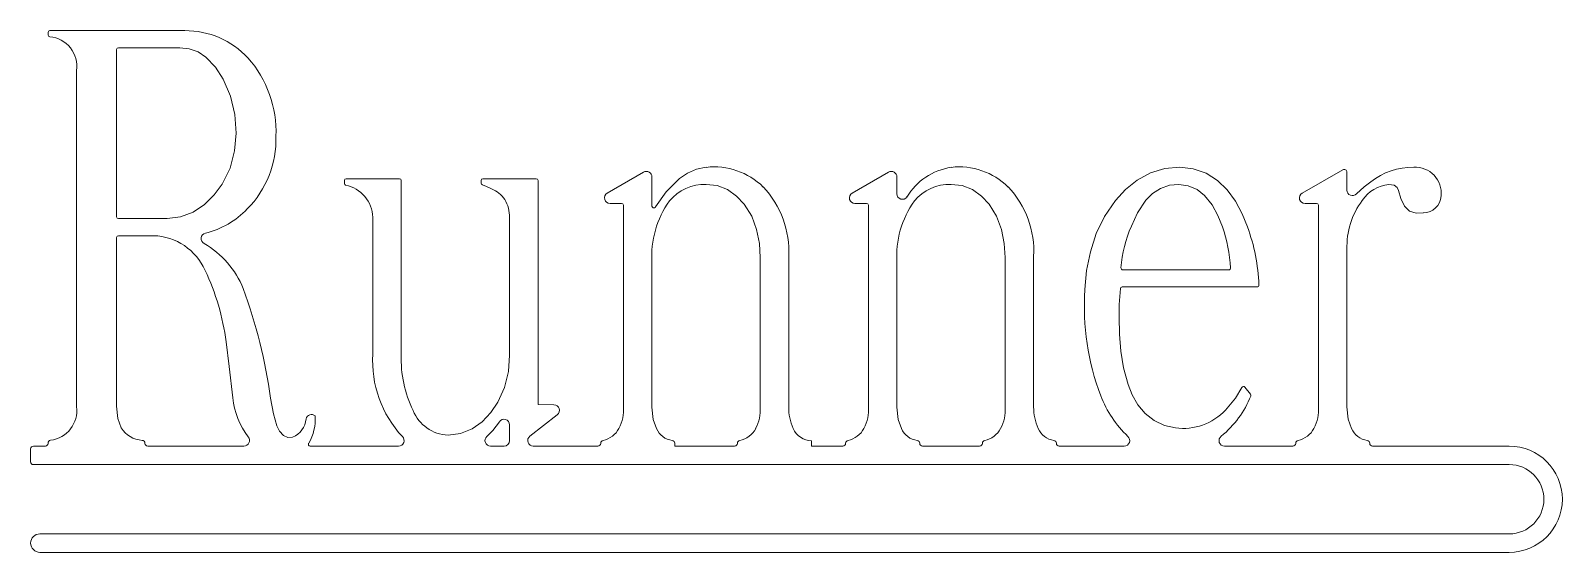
# Model space of a CAD drawing. Header units: inches. Extents: x 0.73 to 9.01, y 0.44 to 3.26.
import ezdxf

# ---------------------------------------------------------------- set-up
doc = ezdxf.new("R2010")
doc.units = ezdxf.units.IN
doc.header["$MEASUREMENT"] = 0

msp = doc.modelspace()

# ---------------------------------------------------------------- linework, layer by layer
at = {"color": 7, "linetype": 'Continuous', "lineweight": 15}
for p, q in [((0.8204, 3.2389), (0.8204, 3.2516)), ((0.8304, 3.2616), (1.5601, 3.2616)), ((1.1903, 3.1592), (1.1903, 2.2545)), ((1.5336, 3.1692), (1.2003, 3.1692)), ((0.9745, 1.2269), (0.9745, 3.0464)), ((3.8456, 2.3824), (4.0425, 2.496)), ((5.1709, 2.3824), (5.3679, 2.496)), ((7.6058, 2.3824), (7.8253, 2.5089)), ((7.8478, 2.4959), (7.8478, 2.3989)), ((2.4231, 2.4351), (2.4231, 2.4503)), ((2.4332, 2.4603), (2.7214, 2.4603)), ((2.7314, 2.4503), (2.7314, 1.5086)), ((3.1629, 2.4362), (3.1629, 2.4503)), ((3.1729, 2.4603), (3.4611, 2.4603)), ((3.4711, 2.4503), (3.4711, 1.238)), ((4.0875, 2.47), (4.0875, 2.3124)), ((5.4129, 2.47), (5.4129, 2.3789)), ((3.9234, 2.3264), (3.8606, 2.3264)), ((5.2488, 2.3264), (5.1859, 2.3264)), ((7.6837, 2.3264), (7.6208, 2.3264)), ((1.2003, 2.2445), (1.4643, 2.2445)), ((2.5773, 1.5115), (2.5773, 2.2512)), ((3.317, 1.5053), (3.317, 2.2508)), ((3.9334, 1.2259), (3.9334, 2.3164)), ((5.2588, 1.2259), (5.2588, 2.3164)), ((7.6937, 1.2259), (7.6937, 2.3164)), ((1.1903, 2.142), (1.1903, 1.2298)), ((1.3911, 2.152), (1.2003, 2.152)), ((7.8478, 2.0779), (7.8478, 1.225)), ((4.0875, 2.0066), (4.0875, 1.224)), ((4.6732, 1.224), (4.6732, 2.0331)), ((4.8273, 2.0398), (4.8273, 1.2255)), ((5.4129, 2.0066), (5.4129, 1.224)), ((5.9985, 1.224), (5.9985, 2.0331)), ((6.1526, 2.0398), (6.1526, 1.2255)), ((6.635, 1.9671), (7.208, 1.9671)), ((7.3612, 1.8746), (6.6317, 1.8746)), ((7.296, 1.3323), (7.3262, 1.2948)), ((3.5753, 1.1829), (3.4269, 1.0668)), ((3.4711, 1.238), (3.5574, 1.2365)), ((3.317, 1.0432), (3.317, 1.1286)), ((0.7258, 0.9982), (0.7258, 0.9282)), ((0.7408, 1.0132), (0.8054, 1.0132)), ((0.8204, 1.0282), (0.8204, 1.0297)), ((1.3444, 1.0289), (1.3444, 1.0282)), ((1.3594, 1.0132), (1.8799, 1.0132)), ((2.2383, 1.0132), (2.7165, 1.0132)), ((3.2141, 1.0132), (3.287, 1.0132)), ((3.4454, 1.0132), (3.7951, 1.0132)), ((3.8101, 1.0282), (3.8101, 1.0291)), ((4.2108, 1.0288), (4.2108, 1.0132)), ((4.2108, 1.0132), (4.5349, 1.0132)), ((4.5499, 1.0282), (4.5499, 1.0291)), ((4.9505, 1.0424), (4.9505, 1.0132)), ((4.9505, 1.0132), (5.1205, 1.0132)), ((5.1355, 1.0282), (5.1355, 1.0291)), ((5.5362, 1.0288), (5.5362, 1.0282)), ((5.5512, 1.0132), (5.8602, 1.0132)), ((5.8752, 1.0282), (5.8752, 1.0291)), ((6.2759, 1.0287), (6.2759, 1.0282)), ((6.2909, 1.0132), (6.6428, 1.0132)), ((7.1856, 1.0132), (7.5554, 1.0132)), ((7.5704, 1.0282), (7.5704, 1.0291)), ((7.9711, 1.0287), (7.9711, 1.0282)), ((7.9861, 1.0132), (8.7258, 1.0132)), ((0.7408, 0.9132), (8.7258, 0.9132)), ((0.7758, 0.5382), (8.7258, 0.5382)), ((0.7758, 0.4382), (8.7258, 0.4382))]:
    msp.add_line(p, q, dxfattribs=at)
at = {"color": 7, "linetype": 'Continuous', "lineweight": 15, "flags": 128}
for points in [[(1.8375, 2.7068), (1.8306, 2.8079), (1.8073, 2.9065), (1.7672, 2.9996), (1.7261, 3.0635), (1.6739, 3.1185), (1.6315, 3.1461), (1.584, 3.1635), (1.5336, 3.1692)], [(1.4643, 2.2445), (1.5372, 2.2533), (1.606, 2.2791), (1.6668, 2.3204), (1.719, 2.3723), (1.7628, 2.4313), (1.8055, 2.5177), (1.8297, 2.6108), (1.8375, 2.7068)], [(4.106, 2.3072), (4.1641, 2.3901), (4.236, 2.4612), (4.2801, 2.4907), (4.3288, 2.5118), (4.3808, 2.5219)], [(6.43, 1.8602), (6.4393, 1.9634), (6.4595, 2.0649), (6.4913, 2.1635), (6.5365, 2.2566), (6.5949, 2.3421), (6.6497, 2.4023), (6.713, 2.4533), (6.7845, 2.4921), (6.8623, 2.5156), (6.9434, 2.5219)], [(6.9434, 2.5219), (7.016, 2.5139), (7.0852, 2.4903), (7.1471, 2.4513), (7.1994, 2.4003), (7.2445, 2.3384), (7.2803, 2.2706), (7.3094, 2.1997)], [(3.2192, 2.4054), (3.1923, 2.4181), (3.1703, 2.4265)], [(4.6732, 2.0331), (4.6687, 2.1097), (4.654, 2.1851), (4.6272, 2.257), (4.5863, 2.322), (4.5456, 2.3664), (4.4964, 2.4012), (4.4402, 2.4227), (4.3803, 2.4294)], [(5.9985, 2.0331), (5.994, 2.1097), (5.9793, 2.1851), (5.9525, 2.257), (5.9117, 2.322), (5.8709, 2.3664), (5.8218, 2.4012), (5.7655, 2.4227), (5.7057, 2.4294)], [(6.9381, 2.4294), (6.8871, 2.4247), (6.8387, 2.4077), (6.7958, 2.3797), (6.7595, 2.3434), (6.7149, 2.2764), (6.6814, 2.2031)], [(7.1741, 2.1997), (7.1497, 2.2608), (7.1183, 2.3185), (7.077, 2.3695), (7.0365, 2.4015), (6.9892, 2.4221), (6.9381, 2.4294)], [(7.8994, 2.3781), (7.9415, 2.4161), (7.9769, 2.4434)], [(8.1266, 2.3962), (8.1187, 2.4131), (8.1039, 2.4245), (8.0751, 2.4294)], [(8.261, 2.2753), (8.2226, 2.2745), (8.1856, 2.2847), (8.1583, 2.3114), (8.1394, 2.3527), (8.1266, 2.3962)], [(6.6217, 1.8657), (6.616, 1.7796), (6.6149, 1.7119)], [(6.6149, 1.7119), (6.617, 1.6196), (6.6246, 1.5276), (6.6395, 1.4366), (6.6634, 1.3475), (6.6865, 1.2905), (6.7172, 1.2372), (6.7561, 1.1896), (6.8044, 1.1515), (6.86, 1.1254), (6.9198, 1.1113)], [(1.8192, 1.2746), (1.7992, 1.4445), (1.7831, 1.578)], [(2.9842, 1.0733), (3.0512, 1.0815), (3.114, 1.106), (3.1688, 1.1452), (3.2151, 1.1944), (3.2528, 1.2505), (3.2897, 1.331), (3.3104, 1.417), (3.317, 1.5053)], [(7.1909, 1.2081), (7.2455, 1.2731), (7.2793, 1.3306)], [(2.0239, 1.2731), (2.0405, 1.1887), (2.0576, 1.1234)], [(1.1903, 1.2298), (1.1975, 1.1624), (1.2158, 1.1123)], [(4.0875, 1.224), (4.0948, 1.1578), (4.1121, 1.1084)], [(5.4129, 1.224), (5.4202, 1.1578), (5.4374, 1.1084)], [(7.8478, 1.225), (7.855, 1.1585), (7.8724, 1.1089)], [(2.0576, 1.1234), (2.0729, 1.0948), (2.0944, 1.0706), (2.1179, 1.0607), (2.1433, 1.0617)], [(3.2617, 1.1447), (3.2268, 1.0981), (3.1944, 1.0658)]]:
    msp.add_lwpolyline(points, dxfattribs=at)
at = {"color": 7, "linetype": 'Continuous', "lineweight": 15}
for centre, radius, start, end in [((0.8304, 3.2516), 0.01, 90, 180), ((0.8304, 3.2389), 0.01, 180, 268.77086), ((1.5638, 2.8019), 0.4597, 42.71618, 90.45819), ((0.8135, 3.0674), 0.1624, 352.5532, 84.10708), ((1.2003, 3.1592), 0.01, 90, 180), ((1.4521, 2.7138), 0.6016, 357.72738, 41.66275), ((1.5104, 2.6766), 0.543, 315.57194, 1.4068), ((4.0575, 2.47), 0.03, 0, 119.97224), ((4.4239, 2.1458), 0.3785, 45.42667, 96.52765), ((5.3829, 2.47), 0.03, 0, 119.97224), ((5.7562, 2.1894), 0.3362, 98.55449, 149.25882), ((5.7492, 2.1458), 0.3785, 45.42671, 96.52764), ((7.8328, 2.4959), 0.015, 0, 119.97224), ((8.1999, 2.1664), 0.3557, 88.45799, 128.83843), ((8.218, 2.3825), 0.1397, 353.56789, 93.51321), ((2.4332, 2.4503), 0.01, 90, 180), ((2.4332, 2.4351), 0.01, 180, 250.72043), ((2.3935, 2.2455), 0.1838, 1.80382, 78.60512), ((2.7214, 2.4503), 0.01, 0, 90), ((3.1729, 2.4503), 0.01, 90, 180), ((3.1729, 2.4362), 0.01, 180, 255.21245), ((3.1599, 2.2572), 0.1596, 34.49155, 68.18886), ((3.4611, 2.4503), 0.01, 0, 90), ((4.3737, 2.1788), 0.2508, 88.4811, 139.88185), ((4.3223, 2.0677), 0.5058, 356.8367, 43.43589), ((5.699, 2.1788), 0.2508, 88.48114, 139.8818), ((5.6476, 2.0677), 0.5058, 356.83677, 43.43583), ((8.0963, 2.2298), 0.2008, 96.05032, 145.59611), ((3.1196, 2.2505), 0.1974, 0.08122, 29.46203), ((3.8606, 2.3564), 0.03, 119.97224, 270), ((3.9234, 2.3164), 0.01, 0, 90), ((4.6024, 2.0412), 0.516, 144.57099, 183.84421), ((5.1859, 2.3564), 0.03, 119.97224, 270), ((5.2488, 2.3164), 0.01, 0, 90), ((5.9278, 2.0412), 0.516, 144.57105, 183.84415), ((5.4429, 2.3789), 0.03, 180, 324.13336), ((7.6208, 2.3564), 0.03, 119.97224, 270), ((7.6837, 2.3164), 0.01, 0, 90), ((8.2696, 2.0918), 0.422, 143.43225, 181.89517), ((7.8778, 2.3989), 0.03, 180, 316.04297), ((8.2609, 2.3714), 0.0961, 270.08947, 357.25983), ((1.2003, 2.2545), 0.01, 180, 270), ((1.5557, 2.6278), 0.4765, 284.00981, 315.95586), ((4.0975, 2.3124), 0.01, 180, 328.27099), ((1.678, 2.1363), 0.03, 103.31729, 242.81969), ((7.3314, 1.9208), 0.7087, 156.5244, 175.40451), ((6.4479, 1.9408), 0.7709, 2.72935, 19.62454), ((6.3665, 1.8512), 1.0052, 1.92731, 20.28816), ((1.2003, 2.142), 0.01, 90, 180), ((1.3804, 1.8352), 0.317, 24.01101, 88.06253), ((1.4162, 1.6804), 0.4957, 21.92421, 59.97159), ((0.508, 1.414), 1.2856, 7.32589, 25.33713), ((6.635, 1.9771), 0.01, 177.39653, 270), ((7.208, 1.9771), 0.01, 270, 2.29469), ((-0.8086, 0.8808), 2.8595, 7.88613, 20.14252), ((7.7836, 1.7685), 1.3567, 176.12422, 200.84803), ((6.6317, 1.8646), 0.01, 90, 174.20077), ((7.3612, 1.8846), 0.01, 270, 1.87377), ((3.1749, 1.4736), 0.5989, 176.37394, 223.06105), ((3.3557, 1.4824), 0.6249, 177.59545, 206.28285), ((7.2882, 1.326), 0.01, 38.84483, 153.00885), ((2.2522, 1.3228), 0.4356, 186.35653, 216.6658), ((7.0631, 1.4922), 0.585, 200.67586, 226.78716), ((6.8318, 1.4818), 0.5336, 308.97969, 338.27937), ((7.3184, 1.2885), 0.01, 335.2106, 38.84483), ((0.8126, 1.2064), 0.1632, 277.44314, 7.22349), ((2.0989, 1.1701), 0.1172, 292.29977, 355.38588), ((2.245, 1.1542), 0.03, 47.58691, 167.4871), ((2.0089, 1.1594), 0.2569, 329.45159, 3.77524), ((2.9908, 1.2834), 0.2102, 201.68598, 268.21235), ((3.5569, 1.2065), 0.03, 308.03331, 89.03171), ((3.7174, 1.2102), 0.2166, 332.12492, 4.16918), ((4.4609, 1.2087), 0.2128, 331.88547, 4.12056), ((5.095, 1.221), 0.2678, 179.05015, 204.7512), ((5.0427, 1.2102), 0.2166, 332.12505, 4.16877), ((5.7862, 1.2087), 0.2128, 331.88562, 4.12068), ((6.4203, 1.221), 0.2677, 179.04936, 204.75171), ((6.9598, 1.4274), 0.3186, 262.78614, 316.5086), ((7.4776, 1.2102), 0.2166, 332.12552, 4.16858), ((1.3408, 1.1913), 0.1478, 212.30624, 265.56157), ((3.287, 1.1286), 0.03, 0, 147.41983), ((3.796, 1.1688), 0.1278, 282.19442, 332.04361), ((4.2114, 1.1508), 0.108, 203.09095, 262.62158), ((4.5379, 1.1665), 0.125, 281.45422, 332.3249), ((4.9527, 1.1522), 0.1098, 203.24296, 268.86241), ((5.1214, 1.1688), 0.1278, 282.19442, 332.04361), ((5.5368, 1.1508), 0.108, 203.09057, 262.62177), ((5.8632, 1.1665), 0.125, 281.45433, 332.32442), ((6.2778, 1.1521), 0.1095, 203.23165, 262.01241), ((7.5563, 1.1688), 0.1278, 282.19464, 332.04339), ((7.973, 1.1521), 0.1095, 203.23165, 262.01241), ((0.7408, 0.9982), 0.015, 90, 180), ((0.8054, 1.0282), 0.015, 270, 0), ((0.8354, 1.0297), 0.015, 96.21963, 180), ((1.3294, 1.0289), 0.015, 0, 90.25615), ((1.3594, 1.0282), 0.015, 180, 270), ((1.8799, 1.0432), 0.03, 270, 40.52495), ((2.2383, 1.0232), 0.01, 145.39859, 270), ((2.7165, 1.0432), 0.03, 270, 45.98138), ((3.2141, 1.0432), 0.03, 131.04314, 270), ((3.287, 1.0432), 0.03, 270, 0), ((3.4454, 1.0432), 0.03, 128.03331, 270), ((3.7951, 1.0282), 0.015, 270, 0), ((3.8251, 1.0291), 0.015, 98.18664, 180), ((4.1958, 1.0288), 0.015, 0, 83.3688), ((4.5349, 1.0282), 0.015, 270, 0), ((4.5649, 1.0291), 0.015, 98.26654, 180), ((5.1205, 1.0282), 0.015, 270, 0), ((5.1505, 1.0291), 0.015, 98.18664, 180), ((5.5212, 1.0288), 0.015, 0, 83.3688), ((5.5512, 1.0282), 0.015, 180, 270), ((5.8602, 1.0282), 0.015, 270, 0), ((5.8902, 1.0291), 0.015, 98.26654, 180), ((6.2609, 1.0287), 0.015, 0, 83.48311), ((6.2909, 1.0282), 0.015, 180, 270), ((6.6428, 1.0432), 0.03, 270, 49.04458), ((7.1856, 1.0432), 0.03, 127.33155, 270), ((7.5554, 1.0282), 0.015, 270, 0), ((7.5854, 1.0291), 0.015, 98.18664, 180), ((7.9561, 1.0287), 0.015, 0, 83.48311), ((7.9861, 1.0282), 0.015, 180, 270), ((8.7258, 0.7257), 0.2875, 270, 90), ((0.7408, 0.9282), 0.015, 180, 270), ((8.7258, 0.7257), 0.1875, 270, 90), ((0.7758, 0.4882), 0.05, 90, 270)]:
    msp.add_arc(centre, radius, start, end, dxfattribs=at)

doc.saveas('drawing.dxf')
